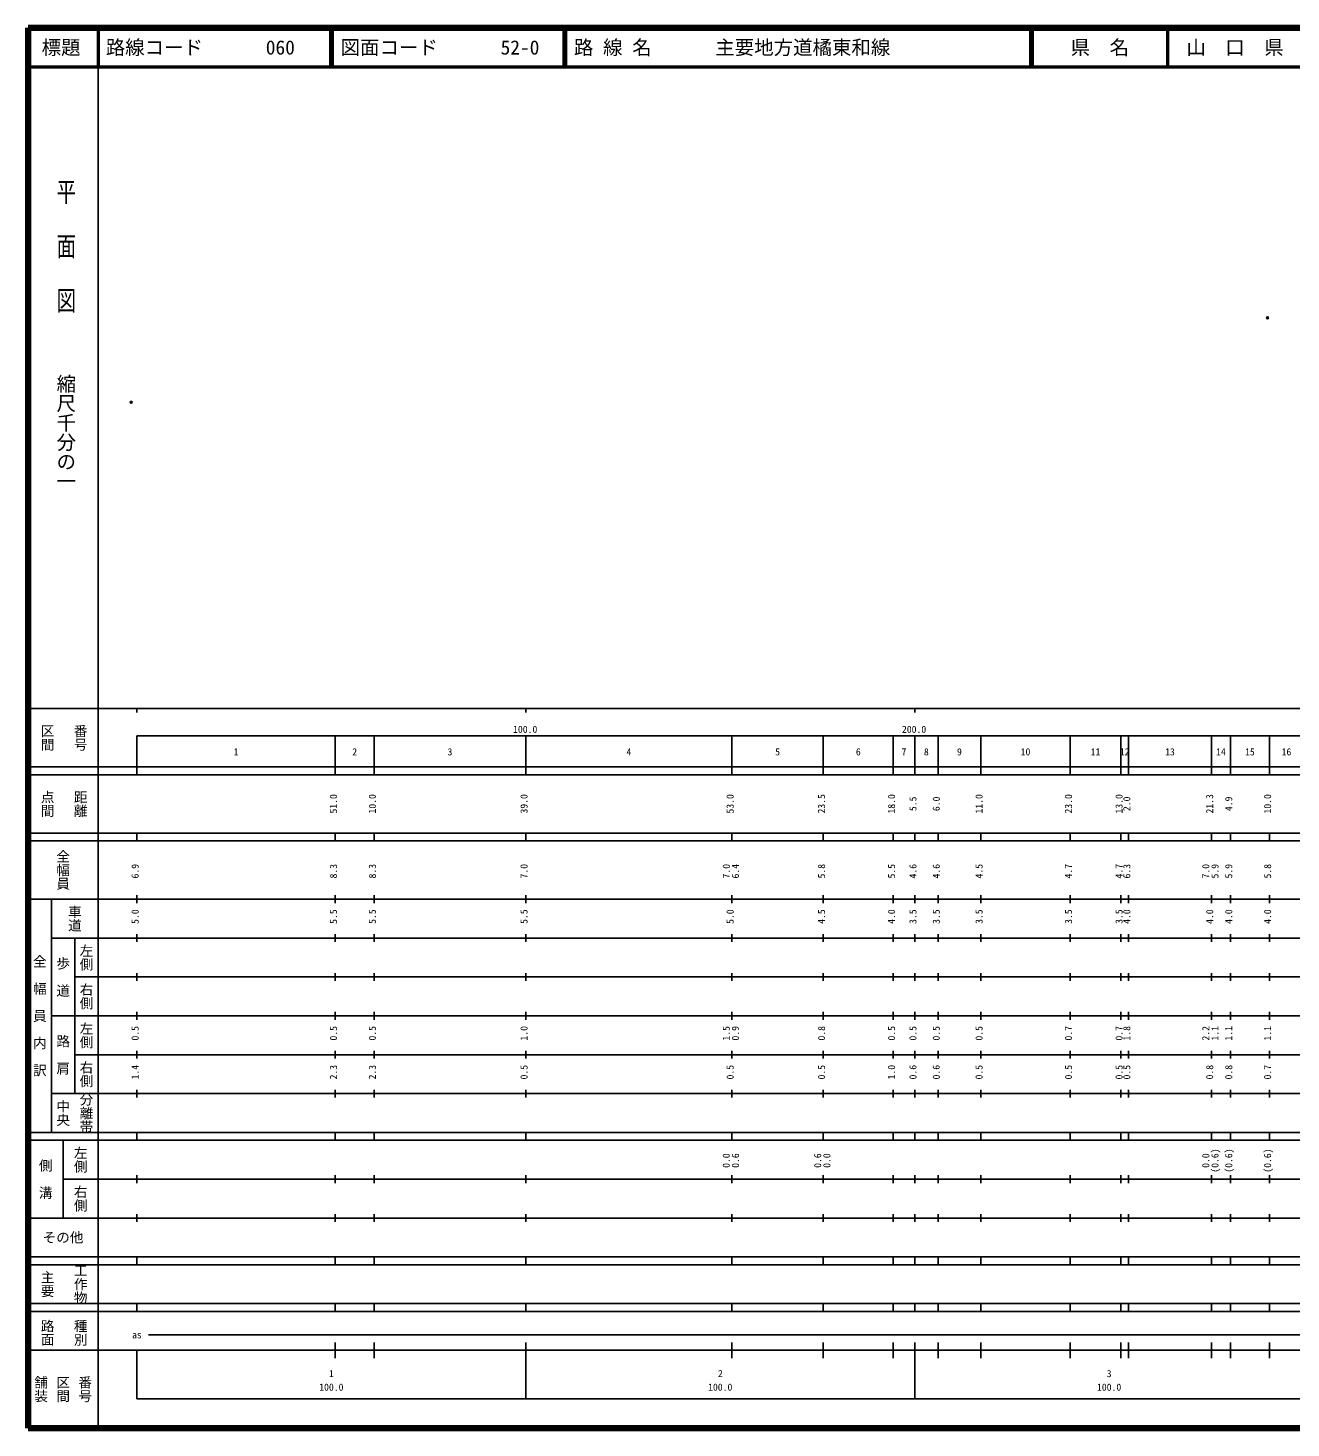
# Model space of a CAD drawing. Units: millimetres on the paper. Extents: x 40 to 680, y 20 to 380.
# Drawn here: x 40 to 364.8, y 20 to 380 of the extents above; entities that cross this region are included whole.
import ezdxf
from ezdxf.enums import TextEntityAlignment as Align

# ---------------------------------------------------------------- set-up
doc = ezdxf.new("R2010")
doc.units = ezdxf.units.MM
doc.header["$PDMODE"] = 32
doc.header["$PDSIZE"] = 0.5
doc.layers.add('M-OTRS', color=6, linetype='Continuous')
doc.layers.add('M-TTL-TXT', color=7, linetype='Continuous')
for name, color, linetype, lineweight in [('M-TTL', 2, 'Continuous', 140), ('M-TTL-BAND', 7, 'Continuous', 25), ('M-TTL-LINE', 7, 'Continuous', 50)]:
    doc.layers.add(name, color=color, linetype=linetype, lineweight=lineweight)
doc.styles.add('@ＭＳ ゴシック', font='')
doc.styles.add('ＭＳ ゴシック', font='')
doc.styles.get('@ＭＳ ゴシック').set_extended_font_data('@MS Gothic')
doc.styles.get('ＭＳ ゴシック').set_extended_font_data('MS Gothic')

msp = doc.modelspace()

# ---------------------------------------------------------------- linework, layer by layer
at = {"layer": 'M-OTRS'}
for p in [(358.726, 305.487), (66.554, 283.749)]:
    msp.add_point(p, dxfattribs=at)
at = {"layer": 'M-TTL'}
for p, q in [((40, 380), (40, 20)), ((680, 380), (40, 380)), ((40, 20), (680, 20))]:
    msp.add_line(p, q, dxfattribs=at)
at = {"layer": 'M-TTL-BAND'}
for p, q in [((58, 370), (58, 20)), ((40, 205), (579, 205)), ((68, 205), (68, 204)), ((168, 205), (168, 204)), ((268, 205), (268, 204)), ((68, 198), (579, 198)), ((68, 198), (68, 188)), ((119, 188), (119, 198)), ((129, 188), (129, 198)), ((168, 188), (168, 198)), ((221, 188), (221, 198)), ((244.5, 188), (244.5, 198)), ((262.5, 188), (262.5, 198)), ((268, 188), (268, 198)), ((274, 188), (274, 198)), ((285, 188), (285, 198)), ((308, 188), (308, 198)), ((321, 188), (321, 198)), ((323, 188), (323, 198)), ((344.3, 188), (344.3, 198)), ((349.2, 188), (349.2, 198)), ((359.2, 188), (359.2, 198)), ((40, 190), (579, 190)), ((40, 188), (579, 188)), ((40, 173), (579, 173)), ((68, 171), (68, 173)), ((119, 171), (119, 173)), ((129, 171), (129, 173)), ((168, 171), (168, 173)), ((221, 171), (221, 173)), ((244.5, 171), (244.5, 173)), ((262.5, 171), (262.5, 173)), ((268, 171), (268, 173)), ((274, 171), (274, 173)), ((285, 171), (285, 173)), ((308, 171), (308, 173)), ((321, 171), (321, 173)), ((323, 171), (323, 173)), ((344.3, 171), (344.3, 173)), ((349.2, 171), (349.2, 173)), ((359.2, 171), (359.2, 173)), ((40, 171), (579, 171)), ((40, 156), (579, 156)), ((46, 96), (46, 156)), ((68, 155), (68, 157)), ((119, 155), (119, 157)), ((129, 155), (129, 157)), ((168, 155), (168, 157)), ((221, 155), (221, 157)), ((244.5, 155), (244.5, 157)), ((262.5, 155), (262.5, 157)), ((268, 155), (268, 157)), ((274, 155), (274, 157)), ((285, 155), (285, 157)), ((308, 155), (308, 157)), ((321, 155), (321, 157)), ((323, 155), (323, 157)), ((344.3, 155), (344.3, 157)), ((349.2, 155), (349.2, 157)), ((359.2, 155), (359.2, 157)), ((46, 146), (579, 146)), ((52, 146), (52, 106)), ((68, 145), (68, 147)), ((119, 145), (119, 147)), ((129, 145), (129, 147)), ((168, 145), (168, 147)), ((221, 145), (221, 147)), ((244.5, 145), (244.5, 147)), ((262.5, 145), (262.5, 147)), ((268, 145), (268, 147)), ((274, 145), (274, 147)), ((285, 145), (285, 147)), ((308, 145), (308, 147)), ((321, 145), (321, 147)), ((323, 145), (323, 147)), ((344.3, 145), (344.3, 147)), ((349.2, 145), (349.2, 147)), ((359.2, 145), (359.2, 147)), ((68, 135), (68, 137)), ((119, 135), (119, 137)), ((129, 135), (129, 137)), ((168, 135), (168, 137)), ((221, 135), (221, 137)), ((244.5, 135), (244.5, 137)), ((262.5, 135), (262.5, 137)), ((268, 135), (268, 137)), ((274, 135), (274, 137)), ((285, 135), (285, 137)), ((308, 135), (308, 137)), ((321, 135), (321, 137)), ((323, 135), (323, 137)), ((344.3, 135), (344.3, 137)), ((349.2, 135), (349.2, 137)), ((359.2, 135), (359.2, 137)), ((52, 136), (579, 136)), ((46, 126), (579, 126)), ((68, 125), (68, 127)), ((119, 125), (119, 127)), ((129, 125), (129, 127)), ((168, 125), (168, 127)), ((221, 125), (221, 127)), ((244.5, 125), (244.5, 127)), ((262.5, 125), (262.5, 127)), ((268, 125), (268, 127)), ((274, 125), (274, 127)), ((285, 125), (285, 127)), ((308, 125), (308, 127)), ((321, 125), (321, 127)), ((323, 125), (323, 127)), ((344.3, 125), (344.3, 127)), ((349.2, 125), (349.2, 127)), ((359.2, 125), (359.2, 127)), ((52, 116), (579, 116)), ((68, 115), (68, 117)), ((119, 115), (119, 117)), ((129, 115), (129, 117)), ((168, 115), (168, 117)), ((221, 115), (221, 117)), ((244.5, 115), (244.5, 117)), ((262.5, 115), (262.5, 117)), ((268, 115), (268, 117)), ((274, 115), (274, 117)), ((285, 115), (285, 117)), ((308, 115), (308, 117)), ((321, 115), (321, 117)), ((323, 115), (323, 117)), ((344.3, 115), (344.3, 117)), ((349.2, 115), (349.2, 117)), ((359.2, 115), (359.2, 117)), ((46, 106), (579, 106)), ((68, 105), (68, 107)), ((119, 105), (119, 107)), ((129, 105), (129, 107)), ((168, 105), (168, 107)), ((221, 105), (221, 107)), ((244.5, 105), (244.5, 107)), ((262.5, 105), (262.5, 107)), ((268, 105), (268, 107)), ((274, 105), (274, 107)), ((285, 105), (285, 107)), ((308, 105), (308, 107)), ((321, 105), (321, 107)), ((323, 105), (323, 107)), ((344.3, 105), (344.3, 107)), ((349.2, 105), (349.2, 107)), ((359.2, 105), (359.2, 107)), ((40, 96), (579, 96)), ((40, 94), (579, 94)), ((49, 94), (49, 74)), ((68, 94), (68, 96)), ((119, 94), (119, 96)), ((129, 94), (129, 96)), ((168, 94), (168, 96)), ((221, 94), (221, 96)), ((244.5, 94), (244.5, 96)), ((262.5, 94), (262.5, 96)), ((268, 94), (268, 96)), ((274, 94), (274, 96)), ((285, 94), (285, 96)), ((308, 94), (308, 96)), ((321, 94), (321, 96)), ((323, 94), (323, 96)), ((344.3, 94), (344.3, 96)), ((349.2, 94), (349.2, 96)), ((359.2, 94), (359.2, 96)), ((49, 84), (579, 84)), ((68, 83), (68, 85)), ((119, 83), (119, 85)), ((129, 83), (129, 85)), ((168, 83), (168, 85)), ((221, 83), (221, 85)), ((244.5, 83), (244.5, 85)), ((262.5, 83), (262.5, 85)), ((268, 83), (268, 85)), ((274, 83), (274, 85)), ((285, 83), (285, 85)), ((308, 83), (308, 85)), ((321, 83), (321, 85)), ((323, 83), (323, 85)), ((344.3, 83), (344.3, 85)), ((349.2, 83), (349.2, 85)), ((359.2, 83), (359.2, 85)), ((40, 74), (579, 74)), ((68, 73), (68, 75)), ((119, 73), (119, 75)), ((129, 73), (129, 75)), ((168, 73), (168, 75)), ((221, 73), (221, 75)), ((244.5, 73), (244.5, 75)), ((262.5, 73), (262.5, 75)), ((268, 73), (268, 75)), ((274, 73), (274, 75)), ((285, 73), (285, 75)), ((308, 73), (308, 75)), ((321, 73), (321, 75)), ((323, 73), (323, 75)), ((344.3, 73), (344.3, 75)), ((349.2, 73), (349.2, 75)), ((359.2, 73), (359.2, 75)), ((40, 64), (579, 64)), ((40, 62), (579, 62)), ((68, 62), (68, 64)), ((119, 62), (119, 64)), ((129, 62), (129, 64)), ((168, 62), (168, 64)), ((221, 62), (221, 64)), ((244.5, 62), (244.5, 64)), ((262.5, 62), (262.5, 64)), ((268, 62), (268, 64)), ((274, 62), (274, 64)), ((285, 62), (285, 64)), ((308, 62), (308, 64)), ((321, 62), (321, 64)), ((323, 62), (323, 64)), ((344.3, 62), (344.3, 64)), ((349.2, 62), (349.2, 64)), ((359.2, 62), (359.2, 64)), ((40, 52), (579, 52)), ((68, 50), (68, 52)), ((119, 50), (119, 52)), ((129, 50), (129, 52)), ((168, 50), (168, 52)), ((221, 50), (221, 52)), ((244.5, 50), (244.5, 52)), ((262.5, 50), (262.5, 52)), ((268, 50), (268, 52)), ((274, 50), (274, 52)), ((285, 50), (285, 52)), ((308, 50), (308, 52)), ((321, 50), (321, 52)), ((323, 50), (323, 52)), ((344.3, 50), (344.3, 52)), ((349.2, 50), (349.2, 52)), ((359.2, 50), (359.2, 52)), ((40, 50), (579, 50)), ((71, 44), (565, 44)), ((40, 40), (579, 40)), ((68, 40), (68, 27.5)), ((119, 38), (119, 42)), ((129, 38), (129, 42)), ((168, 27.5), (168, 42)), ((221, 38), (221, 42)), ((244.5, 38), (244.5, 42)), ((262.5, 38), (262.5, 42)), ((268, 27.5), (268, 42)), ((274, 38), (274, 42)), ((285, 38), (285, 42)), ((308, 38), (308, 42)), ((321, 38), (321, 42)), ((323, 38), (323, 42)), ((344.3, 38), (344.3, 42)), ((349.2, 38), (349.2, 42)), ((359.2, 38), (359.2, 42)), ((68, 27.5), (579, 27.5))]:
    msp.add_line(p, q, dxfattribs=at)
at = {"layer": 'M-TTL-LINE'}
for p, q in [((58, 380), (58, 370)), ((117.75, 380), (117.75, 370)), ((118.25, 380), (118.25, 370)), ((177.75, 380), (177.75, 370)), ((178.25, 380), (178.25, 370)), ((297.75, 380), (297.75, 370)), ((298.25, 380), (298.25, 370)), ((333, 380), (333, 370)), ((40, 370), (680, 370))]:
    msp.add_line(p, q, dxfattribs=at)

# ---------------------------------------------------------------- texts
at = {"layer": 'M-TTL-BAND', "style": '@ＭＳ ゴシック', "width": 1.4}
msp.add_text('平  面  図', height=3.666, rotation=270, dxfattribs=at).set_placement((49.777, 306.475), align=Align.MIDDLE_RIGHT)
at = {"layer": 'M-TTL-BAND', "style": '@ＭＳ ゴシック'}
msp.add_text('縮尺千分の一', height=3.666, rotation=270, dxfattribs=at).set_placement((49.777, 261.03), align=Align.MIDDLE_RIGHT)
for s, p in [('区間', (45, 197.5)), ('番号', (53.5, 197.5)), ('点間', (45, 180.5)), ('距離', (53.5, 180.5)), ('全幅員', (49, 163.5)), ('車道', (52, 151)), ('左側', (55, 141)), ('全\u3000幅\u3000員\u3000内\u3000訳', (43, 126)), ('歩\u3000道', (49, 136)), ('右側', (55, 131)), ('左側', (55, 121)), ('路\u3000肩', (49, 116)), ('右側', (55, 111)), ('分離帯', (55, 101)), ('中央', (49, 101)), ('左側', (53.5, 89)), ('側\u3000溝', (44.5, 84)), ('右側', (53.5, 79)), ('工作物', (53.5, 57)), ('主要', (45, 57)), ('路面', (45, 44.5)), ('種別', (53.5, 44.5)), ('舗装', (43.333, 30)), ('区間', (49, 30)), ('番号', (54.667, 30))]:
    msp.add_text(s, height=2.566, rotation=270, dxfattribs=at).set_placement(p, align=Align.MIDDLE_CENTER)
at = {"layer": 'M-TTL-BAND', "style": 'ＭＳ ゴシック'}
for s, p in [('100.0', (167.844, 198.195)), ('200.0', (267.844, 198.195)), ('1', (93.5, 192.405)), ('2', (124, 192.405)), ('3', (148.5, 192.405)), ('4', (194.5, 192.405)), ('5', (232.75, 192.405)), ('6', (253.5, 192.405)), ('7', (265.25, 192.405)), ('8', (271, 192.405)), ('9', (279.5, 192.405)), ('10', (296.5, 192.405)), ('11', (314.5, 192.405)), ('12', (322, 192.405)), ('13', (333.65, 192.405)), ('14', (346.75, 192.405)), ('15', (354.2, 192.405)), ('16', (363.6, 192.405)), ('as', (68, 42.5)), ('1', (118, 32.523)), ('2', (218, 32.523)), ('3', (318, 32.523)), ('100.0', (118, 29.033)), ('100.0', (218, 29.033)), ('100.0', (318, 29.033))]:
    msp.add_text(s, height=1.833, dxfattribs=at).set_placement(p, align=Align.BOTTOM_CENTER)
for s, p in [('51.0', (120, 180.5)), ('10.0', (130, 180.5)), ('39.0', (169, 180.5)), ('53.0', (222, 180.5)), ('23.5', (245.5, 180.5)), ('18.0', (263.5, 180.5)), ('5.5', (269, 180.5)), ('6.0', (275, 180.5)), ('11.0', (286, 180.5)), ('23.0', (309, 180.5)), ('13.0', (322, 180.5)), ('2.0', (324, 180.5)), ('21.3', (345.3, 180.5)), ('4.9', (350.2, 180.5)), ('10.0', (360.2, 180.5)), ('6.9', (69, 163.174)), ('8.3', (120, 163.174)), ('8.3', (130, 163.174)), ('7.0', (169, 163.174)), ('7.0', (221, 163.174)), ('6.4', (223.37, 163.174)), ('5.8', (245.5, 163.174)), ('5.5', (263.5, 163.174)), ('4.6', (269, 163.174)), ('4.6', (275, 163.174)), ('4.5', (286, 163.174)), ('4.7', (309, 163.174)), ('4.7', (322, 163.174)), ('6.3', (324, 163.174)), ('7.0', (344.3, 163.174)), ('5.9', (346.67, 163.174)), ('5.9', (350.2, 163.174)), ('5.8', (360.2, 163.174)), ('5.0', (69, 151.5)), ('5.5', (120, 151.5)), ('5.5', (130, 151.5)), ('5.5', (169, 151.5)), ('5.0', (222, 151.5)), ('4.5', (245.5, 151.5)), ('4.0', (263.5, 151.5)), ('3.5', (269, 151.5)), ('3.5', (275, 151.5)), ('3.5', (286, 151.5)), ('3.5', (309, 151.5)), ('3.5', (322, 151.5)), ('4.0', (324, 151.5)), ('4.0', (345.3, 151.5)), ('4.0', (350.2, 151.5)), ('4.0', (360.2, 151.5)), ('0.5', (69, 121.5)), ('0.5', (120, 121.5)), ('0.5', (130, 121.5)), ('1.0', (169, 121.5)), ('1.5', (221, 121.5)), ('0.9', (223.37, 121.5)), ('0.8', (245.5, 121.5)), ('0.5', (263.5, 121.5)), ('0.5', (269, 121.5)), ('0.5', (275, 121.5)), ('0.5', (286, 121.5)), ('0.7', (309, 121.5)), ('0.7', (322, 121.5)), ('1.8', (324, 121.5)), ('2.2', (344.3, 121.5)), ('1.1', (346.67, 121.5)), ('1.1', (350.2, 121.5)), ('1.1', (360.2, 121.5)), ('1.4', (69, 111.5)), ('2.3', (120, 111.5)), ('2.3', (130, 111.5)), ('0.5', (169, 111.5)), ('0.5', (222, 111.5)), ('0.5', (245.5, 111.5)), ('1.0', (263.5, 111.5)), ('0.6', (269, 111.5)), ('0.6', (275, 111.5)), ('0.5', (286, 111.5)), ('0.5', (309, 111.5)), ('0.5', (322, 111.5)), ('0.5', (324, 111.5)), ('0.8', (345.3, 111.5)), ('0.8', (350.2, 111.5)), ('0.7', (360.2, 111.5)), ('0.0', (221, 88.764)), ('0.6', (223.37, 88.764)), ('0.6', (244.5, 88.764)), ('0.0', (246.87, 88.764)), ('0.0', (344.3, 88.764)), ('(0.6)', (346.67, 88.764)), ('(0.6)', (350.2, 88.764)), ('(0.6)', (360.2, 88.764))]:
    msp.add_text(s, height=1.833, rotation=90, dxfattribs=at).set_placement(p, align=Align.BOTTOM_CENTER)
msp.add_text('その他', height=2.566, dxfattribs=at).set_placement((49, 69), align=Align.MIDDLE_CENTER)
at = {"layer": 'M-TTL-TXT', "style": 'ＭＳ ゴシック'}
for s, p in [('標題', (48.5, 375)), ('県\u3000名', (315.625, 375)), ('山\u3000口\u3000県', (350.375, 375))]:
    msp.add_text(s, height=3.666, dxfattribs=at).set_placement(p, align=Align.MIDDLE_CENTER)
for s, p in [('路線コード', (60, 375)), ('060', (101.142, 375)), ('図面コード', (120.38, 375)), ('52-0', (161.521, 375)), ('路 線 名', (180.38, 375)), ('主要地方道橘東和線', (216.734, 375))]:
    msp.add_text(s, height=3.666, dxfattribs=at).set_placement(p, align=Align.MIDDLE_LEFT)

doc.saveas('drawing.dxf')
